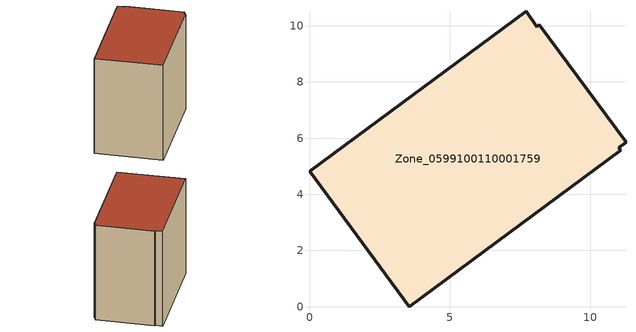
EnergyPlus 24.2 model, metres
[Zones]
Zone_0599100110001759
 floor ground (C_G): 11.27,5.86 11.02,5.66 11.09,5.56 3.56,0 0,4.81 7.72,10.51 8.09,9.97 8.19,10.04 z0.55
 wall outside (C_F): 3.56,0 11.09,5.56 11.02,5.66 11.27,5.86 8.19,10.04 8.09,9.97 7.72,10.51 0,4.81 3.56,0 z0.55:9.7
 roof outside (C_R): 11.02,5.66 11.27,5.86 8.19,10.04 8.09,9.97 7.72,10.51 0,4.81 3.56,0 11.09,5.56 z9.7
[BUILDING]
Pand.0599100110001759: North Axis=0; Terrain=City; Loads Convergence Tolerance Value=0.04; Temperature Convergence Tolerance Value=0.4; Solar Distribution=FullExterior; Maximum Number of Warmup Days=25; Minimum Number of Warmup Days=1
[Site:Location]
Rotterdam.The.Hague.AP_ZH_NLD Design_Conditions: Latitude=51.96; Longitude=4.45; Time Zone=1; Elevation=-4.5
[SITE:GROUNDTEMPERATURE:BUILDINGSURFACE]
18, 18, 18, 18, 18, 18, 18, 18, 18, 18, 18, 18
[MATERIAL] Thermal Absorptance=0.9; Solar Absorptance=0.7; Visible Absorptance=0.7
Name | Roughness | Thickness | Conductivity | Density | Specific Heat
G.TI.2015-2018 | MediumSmooth | 0.15 | 0.0428571 | 540 | 1210
F.TI.2015-2018 | Rough | 0.3 | 0.0666667 | 1920 | 840
R.TI.2015-2018 | MediumRough | 0.2 | 0.0333333 | 1500 | 1000
[CONSTRUCTION]
C_G: G.TI.2015-2018
C_F: F.TI.2015-2018
C_R: R.TI.2015-2018
[ZONE]
Zone_0599100110001759: Type=1; Multiplier=1; Ceiling Height=Autocalculate; Volume=Autocalculate; Floor Area=autocalculate; Part of Total Floor Area=Yes
[ZONEINFILTRATION:DESIGNFLOWRATE]
Infil_Zone_0599100110001759: Zone or ZoneList or Space or SpaceList=Zone_0599100110001759; Schedule=AlwaysOn; Design Flow Rate Calculation Method=Flow/Area; Flow Rate per Floor Area=0.0015; Constant Term Coefficient=1; Temperature Term Coefficient=0; Velocity Term Coefficient=0; Velocity Squared Term Coefficient=0
[HVACTEMPLATE:ZONE:IDEALLOADSAIRSYSTEM]
Zone_0599100110001759: Maximum Heating Supply Air Temperature=50; Minimum Cooling Supply Air Temperature=13; Maximum Heating Supply Air Humidity Ratio=0.0156; Minimum Cooling Supply Air Humidity Ratio=0.0077; Heating Limit=NoLimit; Cooling Limit=NoLimit; Dehumidification Control Type=ConstantSensibleHeatRatio; Cooling Sensible Heat Ratio=0.7; Dehumidification Setpoint=60; Humidification Control Type=None; Humidification Setpoint=30; Outdoor Air Method=None; Outdoor Air Flow Rate per Person=0.00944; Outdoor Air Flow Rate per Zone Floor Area=0; Outdoor Air Flow Rate per Zone=0; Demand Controlled Ventilation Type=None; Outdoor Air Economizer Type=NoEconomizer; Heat Recovery Type=None; Sensible Heat Recovery Effectiveness=0.7; Latent Heat Recovery Effectiveness=0.65
[ZONECONTROL:THERMOSTAT]
ThermostatControl_Zone_0599100110001759: Zone or ZoneList=Zone_0599100110001759; Control Type Schedule=DualSetpointControlType; Control 1=Thermostat_Zone_0599100110001759; Temperature Difference Between Cutout And Setpoint=0
[THERMOSTATSETPOINT:DUALSETPOINT]
Thermostat_Zone_0599100110001759: Heating Setpoint Temperature Schedule=HeatingSetpoint_Zone_0599100110001759; Cooling Setpoint Temperature Schedule=CoolingSetpoint_Zone_0599100110001759
[SCHEDULE:COMPACT]
HeatingSetpoint_Zone_0599100110001759: Through: 12/31, For: AllDays, Until: 24:00, 21
CoolingSetpoint_Zone_0599100110001759: Through: 12/31, For: AllDays, Until: 24:00, 24
DualSetpointControlType: Through: 12/31, For: AllDays, Until: 24:00, 4
AlwaysOn: Through: 12/31, For: AllDays, Until: 24:00, 1
